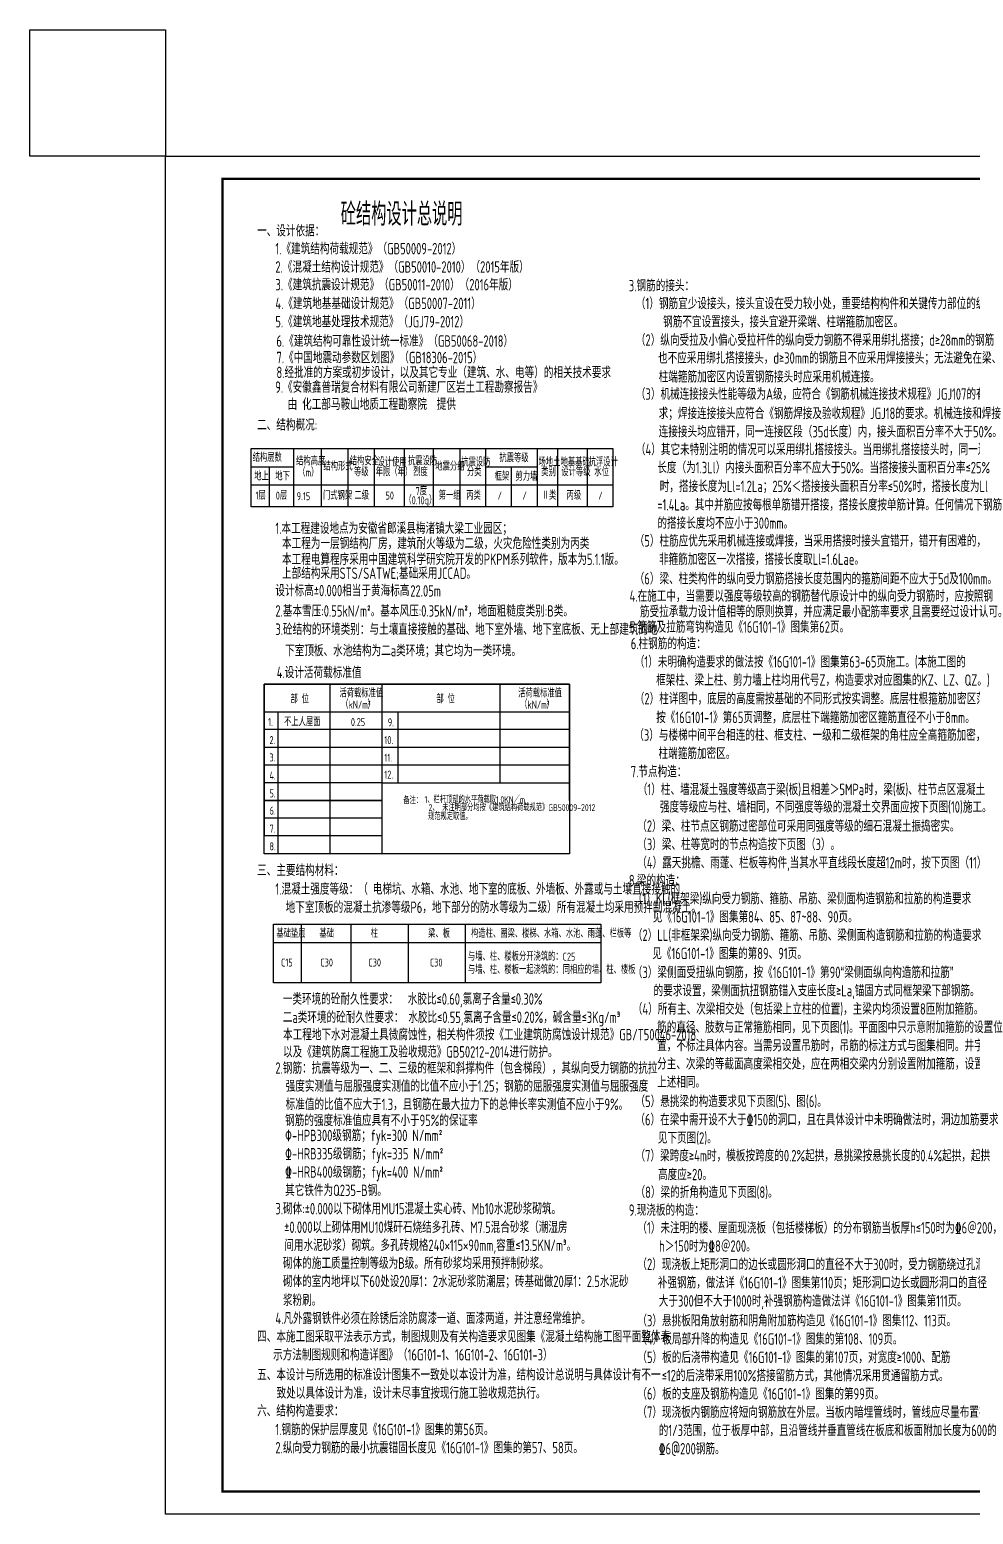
# Model space of a CAD drawing. Header units: millimetres. Extents: x 6950065 to 7140129, y 16284814 to 19754034.
# Drawn here: x 7042976 to 7084236, y 19035946 to 19100872 of the extents above; entities that cross this region are included whole.
import ezdxf
from ezdxf.enums import TextEntityAlignment as Align

# ---------------------------------------------------------------- set-up
doc = ezdxf.new("R2010")
doc.units = ezdxf.units.MM
doc.header["$LTSCALE"] = 1500
doc.header["$MEASUREMENT"] = 0
for name, color, linetype in [('C型钢', 6, 'Continuous'), ('PDIM', 3, 'Continuous'), ('PUB_TITLE', 4, 'Continuous'), ('TK', 4, 'Continuous'), ('图形', 2, 'Continuous'), ('文字', 31, 'Continuous'), ('结构说明修改', 6, 'Continuous'), ('表格', 8, 'Continuous')]:
    doc.layers.add(name, color=color, linetype=linetype)
doc.styles.add('-宋体', font='', dxfattribs={"width": 0.8})
doc.styles.add('HT', font='simhei.ttf', dxfattribs={"width": 0.7})
doc.styles.add('ROMANS', font='romans', dxfattribs={"width": 0.65, "height": 231.275})
doc.styles.add('TSSD_REIN', font='tssdeng.shx', dxfattribs={"width": 0.7, "bigfont": 'tssdchn.shx'})
doc.styles.add('图签宋体', font='', dxfattribs={"height": 300})
doc.styles.add('图签黑体', font='simhei.ttf', dxfattribs={"height": 550})
doc.styles.get('-宋体').set_extended_font_data('SimSun')
doc.styles.get('图签宋体').set_extended_font_data('NSimSun')

# ---------------------------------------------------------------- blocks, each defined once
blk = doc.blocks.new('A$C053D6479')
at = {"layer": 'PUB_TITLE'}
h = blk.add_hatch(color=256, dxfattribs=at)
h.dxf.hatch_style = 1
edge = h.paths.add_edge_path()
edge.add_spline(control_points=[(1026, 827), (1105, 920), (1188, 1008), (1266, 1102)], knot_values=[13, 13, 13, 13, 14, 14, 14, 14], degree=3, periodic=0)
edge.add_spline(control_points=[(1266, 1102), (1258, 1111), (1249, 1119), (1239, 1116)], knot_values=[12, 12, 12, 12, 13, 13, 13, 13], degree=3, periodic=0)
edge.add_spline(control_points=[(1239, 1116), (1210, 1107), (1179, 1092), (1144, 1077)], knot_values=[11, 11, 11, 11, 12, 12, 12, 12], degree=3, periodic=0)
edge.add_spline(control_points=[(1144, 1077), (1109, 1063), (1069, 1053), (1047, 1038)], knot_values=[10, 10, 10, 10, 11, 11, 11, 11], degree=3, periodic=0)
edge.add_spline(control_points=[(1047, 1038), (1028, 1026), (1007, 992), (991, 972)], knot_values=[9, 9, 9, 9, 10, 10, 10, 10], degree=3, periodic=0)
edge.add_spline(control_points=[(991, 972), (942, 913), (899, 868), (849, 810)], knot_values=[8, 8, 8, 8, 9, 9, 9, 9], degree=3, periodic=0)
edge.add_spline(control_points=[(849, 810), (842, 801), (822, 776), (822, 775)], knot_values=[7, 7, 7, 7, 8, 8, 8, 8], degree=3, periodic=0)
edge.add_spline(control_points=[(822, 775), (823, 771), (848, 752), (859, 744)], knot_values=[6, 6, 6, 6, 7, 7, 7, 7], degree=3, periodic=0)
edge.add_spline(control_points=[(859, 744), (949, 670), (1035, 592), (1122, 521)], knot_values=[5, 5, 5, 5, 6, 6, 6, 6], degree=3, periodic=0)
edge.add_spline(control_points=[(1122, 521), (1153, 527), (1185, 530), (1217, 533)], knot_values=[4, 4, 4, 4, 5, 5, 5, 5], degree=3, periodic=0)
edge.add_spline(control_points=[(1217, 533), (1246, 535), (1293, 532), (1316, 542)], knot_values=[3, 3, 3, 3, 4, 4, 4, 4], degree=3, periodic=0)
edge.add_spline(control_points=[(1316, 542), (1327, 547), (1338, 565), (1349, 579)], knot_values=[2, 2, 2, 2, 3, 3, 3, 3], degree=3, periodic=0)
edge.add_spline(control_points=[(1349, 579), (1423, 670), (1507, 759), (1572, 848)], knot_values=[1, 1, 1, 1, 2, 2, 2, 2], degree=3, periodic=0)
edge.add_spline(control_points=[(1572, 848), (1564, 852), (1561, 861), (1551, 862)], knot_values=[0, 0, 0, 0, 1, 1, 1, 1], degree=3, periodic=0)
edge.add_spline(control_points=[(1551, 862), (1469, 769), (1393, 671), (1310, 579)], knot_values=[15, 15, 15, 15, 16, 16, 16, 16], degree=3, periodic=0)
edge.add_spline(control_points=[(1310, 579), (1216, 662), (1118, 742), (1026, 827)], knot_values=[14, 14, 14, 14, 15, 15, 15, 15], degree=3, periodic=0)
at = {"layer": 'TK'}
for points, knots in [([(1031, 1298), (1066, 1286), (1054, 1262), (1045, 1224), (1036, 1188), (1031, 1158), (1024, 1121), (1020, 1104), (1017, 1085), (1012, 1071), (1004, 1052), (976, 1026), (956, 1003), (906, 946), (866, 899), (814, 839), (806, 829), (789, 806), (787, 806), (777, 804), (728, 856), (719, 864), (651, 922), (580, 978), (514, 1036), (509, 1106), (488, 1176), (479, 1247), (570, 1343), (663, 1436), (758, 1526), (764, 1523), (768, 1518), (774, 1515), (693, 1422), (599, 1343), (520, 1249), (607, 1171), (698, 1096), (789, 1021), (874, 1109), (950, 1206), (1031, 1298)], [0, 0, 0, 0, 1, 1, 1, 2, 2, 2, 3, 3, 3, 4, 4, 4, 5, 5, 5, 6, 6, 6, 7, 7, 7, 8, 8, 8, 9, 9, 9, 10, 10, 10, 11, 11, 11, 12, 12, 12, 13, 13, 13, 14, 14, 14, 14]), ([(555, 949), (624, 891), (699, 833), (760, 773), (689, 691), (614, 604), (539, 517), (529, 505), (516, 487), (506, 482), (492, 475), (469, 472), (452, 467), (416, 456), (383, 448), (342, 438), (323, 433), (297, 422), (293, 440), (291, 452), (313, 470), (322, 480), (400, 566), (477, 652), (553, 736), (460, 815), (366, 894), (270, 970), (183, 883), (101, 791), (16, 703), (-18, 714), (9, 735), (28, 755), (103, 838), (192, 930), (266, 1005), (319, 1009), (387, 1005), (442, 1007), (456, 1008), (472, 1011), (485, 1007), (507, 1000), (534, 967), (555, 949)], [0, 0, 0, 0, 1, 1, 1, 2, 2, 2, 3, 3, 3, 4, 4, 4, 5, 5, 5, 6, 6, 6, 7, 7, 7, 8, 8, 8, 9, 9, 9, 10, 10, 10, 11, 11, 11, 12, 12, 12, 13, 13, 13, 14, 14, 14, 15, 15, 15, 15]), ([(1097, 490), (1100, 425), (1106, 361), (1107, 294), (1018, 207), (925, 121), (830, 33), (818, 21), (800, 0), (787, 0), (768, -1), (725, 49), (712, 60), (662, 103), (616, 143), (568, 186), (545, 207), (518, 224), (499, 250), (501, 259), (511, 261), (516, 267), (609, 192), (696, 111), (785, 33), (883, 118), (977, 208), (1070, 298), (992, 373), (892, 456), (803, 534), (791, 544), (768, 561), (766, 569), (761, 588), (776, 634), (780, 655), (785, 690), (788, 721), (795, 746), (897, 661), (998, 576), (1097, 490)], [0, 0, 0, 0, 1, 1, 1, 2, 2, 2, 3, 3, 3, 4, 4, 4, 5, 5, 5, 6, 6, 6, 7, 7, 7, 8, 8, 8, 9, 9, 9, 10, 10, 10, 11, 11, 11, 12, 12, 12, 13, 13, 13, 14, 14, 14, 14]), ([(1551, 862), (1561, 861), (1564, 852), (1572, 848), (1507, 759), (1423, 670), (1349, 579), (1338, 565), (1327, 547), (1316, 542), (1293, 532), (1246, 535), (1217, 533), (1185, 530), (1153, 527), (1122, 521), (1035, 592), (949, 670), (859, 744), (848, 752), (823, 771), (822, 775), (822, 776), (842, 801), (849, 810), (899, 868), (942, 913), (991, 972), (1007, 992), (1028, 1026), (1047, 1038), (1069, 1053), (1109, 1063), (1144, 1077), (1179, 1092), (1210, 1107), (1239, 1116), (1249, 1119), (1258, 1111), (1266, 1102), (1188, 1008), (1105, 920), (1026, 827), (1118, 742), (1216, 662), (1310, 579), (1393, 671), (1469, 769), (1551, 862)], [0, 0, 0, 0, 1, 1, 1, 2, 2, 2, 3, 3, 3, 4, 4, 4, 5, 5, 5, 6, 6, 6, 7, 7, 7, 8, 8, 8, 9, 9, 9, 10, 10, 10, 11, 11, 11, 12, 12, 12, 13, 13, 13, 14, 14, 14, 15, 15, 15, 16, 16, 16, 16])]:
    blk.add_open_spline(points, degree=3, knots=knots, dxfattribs=at)
blk = doc.blocks.new('GeYuanFrame_57703747', base_point=(20.09, 4.53))
at = {"layer": 'PUB_TITLE'}
for points in [[(803.09, 235.33), (803.09, 292.73)], [(827.09, 235.33), (827.09, 292.73)], [(803.09, 202.33), (803.09, 229.83)], [(827.09, 202.33), (827.09, 229.83)], [(803.09, 14.53), (803.09, 111.33)]]:
    blk.add_lwpolyline(points, dxfattribs=at)
at = {"layer": 'TK'}
for p, q in [((781.09, 316.93), (851.09, 316.93)), ((781.09, 284.53), (851.09, 284.53)), ((781.09, 276.33), (851.09, 276.33)), ((781.09, 268.13), (851.09, 268.13)), ((781.09, 259.93), (851.09, 259.93)), ((781.09, 251.73), (851.09, 251.73)), ((781.09, 243.53), (851.09, 243.53)), ((781.09, 235.33), (851.09, 235.33)), ((781.09, 235.33), (851.09, 235.33)), ((781.09, 102.53), (851.09, 102.53)), ((781.09, 93.73), (851.09, 93.73)), ((781.09, 84.93), (803.09, 84.93)), ((781.09, 84.93), (851.09, 84.93)), ((781.09, 67.37), (851.09, 67.37)), ((781.09, 67.33), (851.09, 67.33)), ((781.09, 60.77), (851.09, 60.77)), ((781.09, 54.17), (851.09, 54.17)), ((781.09, 47.57), (851.09, 47.57)), ((781.09, 40.97), (851.09, 40.97)), ((781.09, 34.37), (851.09, 34.37)), ((781.09, 27.77), (851.09, 27.77)), ((781.09, 21.17), (851.09, 21.17)), ((781.09, 14.53), (851.09, 14.53))]:
    blk.add_line(p, q, dxfattribs=at)
blk.add_lwpolyline([(20.09, 4.53), (20.09, 598.53), (861.09, 598.53), (861.09, 4.53)], close=True, dxfattribs=at)
at = {"layer": 'TK', "const_width": 1}
blk.add_lwpolyline([(45.09, 588.53), (851.09, 588.53), (851.09, 14.53), (45.09, 14.53)], close=True, dxfattribs=at)
at = {"layer": 'TK'}
for points, const_width in [([(781.09, 588.53), (781.09, 14.53)], 0.4), ([(781.09, 488.5), (851.09, 488.5)], 0.35), ([(781.09, 357.14), (851.09, 357.14)], 0.35), ([(781.09, 292.73), (851.09, 292.73)], 0.35), ([(781.09, 292.73), (851.09, 292.73)], 0.35), ([(781.09, 235.33), (851.09, 235.33)], 0.35), ([(781.09, 202.33), (851.09, 202.33)], 0.35), ([(781.09, 156.83), (851.09, 156.83)], 0.35), ([(781.09, 111.33), (851.09, 111.33)], 0.35), ([(781.09, 67.37), (851.09, 67.37)], 0.35)]:
    blk.add_lwpolyline(points, dxfattribs=dict(at, const_width=const_width))
for points in [[(781.09, 292.73), (851.09, 292.73)], [(781.09, 235.33), (851.09, 235.33)], [(781.09, 229.83), (851.09, 229.83)], [(781.09, 224.33), (851.09, 224.33)], [(781.09, 218.83), (851.09, 218.83)], [(781.09, 213.33), (851.09, 213.33)], [(781.09, 207.83), (851.09, 207.83)], [(781.09, 202.33), (851.09, 202.33)], [(781.09, 196.83), (851.09, 196.83)], [(781.09, 151.33), (851.09, 151.33)]]:
    blk.add_lwpolyline(points, dxfattribs=at)
at = {"layer": 'PUB_TITLE', "xscale": 0.01000000000021828, "yscale": 0.01000000000021828, "zscale": 0.01}
blk.add_blockref('A$C053D6479', (808.19, 336.27), dxfattribs=at)
at = {"layer": 'TK', "style": '图签宋体'}
for s, height, p in [('总平面', 2.4, (783.23, 583.28)), ('类   别', 2.4, (785.97, 288.09)), ('姓   名', 2.4, (809.2, 288.09)), ('签   名', 2.4, (832.68, 288.09)), ('审   定', 2.4, (785.97, 279.89)), ('审   核', 2.4, (785.97, 271.69)), ('项目负责人', 2.4, (784.13, 263.49)), ('专业负责人', 2.4, (783.89, 255.29)), ('校   对', 2.4, (786.38, 247.09)), ('设   计', 2.4, (786.36, 238.89)), ('专业会签', 2.4, (785.12, 231.24)), ('建  筑', 1.44, (784.61, 227.11)), ('结  构', 1.44, (784.61, 221.61)), ('给排水', 1.44, (784.61, 216.11)), ('电  气', 1.44, (784.61, 210.61)), ('暖  通', 1.44, (784.61, 205.11)), ('单 位 出 图 专 用 章 盖 章', 2.4, (792.72, 198.35)), ('本图未盖章无效', 2.4, (804.43, 158.7)), ('个 人 执 业 专 用 章 盖 章', 2.4, (793.52, 152.77)), ('本图未盖章无效', 2.4, (804.43, 113.2)), ('建设单位', 2.4, (785.39, 106.33)), ('工程名称', 2.4, (785.47, 98.12)), ('子项名称', 2.4, (785.85, 89.14)), ('图    名', 2.4, (785.63, 75.5)), ('工程编号', 2.4, (785.77, 63.77)), ('子项编号', 2.4, (785.77, 57.19)), ('专    业', 2.4, (786.01, 50.88)), ('图    号', 2.4, (786.02, 43.77)), ('设计阶段', 2.4, (785.45, 37.32)), ('比    例', 2.4, (785.59, 30.63)), ('修改版次', 2.4, (785.24, 24.41)), ('完成时间', 2.4, (785.11, 18.02))]:
    blk.add_text(s, height=height, dxfattribs=at).set_placement(p)
at = {"layer": 'TK'}
for s, height, style, width, p in [('SITE PLAN', 1.697, 'ROMANS', 0.76, (783.35, 580.49)), ('建筑行业（建筑工程）甲级           证书编号:A133002877', 2.2, '-宋体', 0.8, (782, 311.83)), ('风景园林工程设计专项甲级           证书编号:A133002877', 2.2, '-宋体', 0.8, (782, 307.81)), ('城乡规划编制资质乙级        证书编号:[浙]城规编(142069)', 2.2, '-宋体', 0.8, (782, 303.82)), ('市政行业（给水工程、排水工程）乙级 证书编号:A233029948', 2.2, '-宋体', 0.8, (782, 299.74)), ('市政行业（道路工程、桥梁工程）乙级 证书编号:A233029948', 2.2, '-宋体', 0.8, (782, 295.69)), ('CATEGORY', 1.8, 'TSSD_REIN', 0.7, (788.32, 285.17)), ('NAME', 1.8, 'TSSD_REIN', 0.7, (813.51, 285.17)), ('SIGNATURE', 1.8, 'TSSD_REIN', 0.7, (835.66, 285.17)), ('AUTHORIZED FOR ISSUE BY', 1.8, 'TSSD_REIN', 0.7, (782.12, 277.17)), ('REVIEWED BY', 1.8, 'TSSD_REIN', 0.7, (787.36, 268.91)), ('PROJECT DIRECTOR', 1.8, 'TSSD_REIN', 0.7, (785.55, 260.74)), ('DISCIPLINE RESPONSIBLE BY', 1.8, 'TSSD_REIN', 0.7, (781.57, 252.48)), ('CHECKED BY', 1.8, 'TSSD_REIN', 0.7, (787.75, 244.44)), ('DESIGNED BY', 1.8, 'TSSD_REIN', 0.7, (787.76, 236.27)), ('CONFIRMED BY', 1.8, 'TSSD_REIN', 0.7, (802.94, 231.42)), ('ARCHITECTURE', 1.08, 'TSSD_REIN', 0.7, (784.65, 225.34)), ('STRUCTURE', 1.08, 'TSSD_REIN', 0.7, (784.65, 219.84)), ('ARCHITECTURE', 1.08, 'TSSD_REIN', 0.7, (784.65, 214.34)), ('ARCHITECTURE', 1.08, 'TSSD_REIN', 0.7, (784.65, 208.84)), ('ARCHITECTURE', 1.08, 'TSSD_REIN', 0.7, (784.65, 203.34)), ('OWNER', 1.8, 'TSSD_REIN', 0.7, (789.98, 103.48)), ('PROJECT', 1.8, 'TSSD_REIN', 0.7, (788.52, 95.02)), ('SUB-PROJECT', 1.8, 'TSSD_REIN', 0.7, (787.86, 86.3)), ('DRAWING TITLE', 1.8, 'TSSD_REIN', 0.7, (786.97, 72.53)), ('PRO N0.', 1.8, 'TSSD_REIN', 0.7, (790.01, 61.15)), ('SUBITEM NO.', 1.8, 'TSSD_REIN', 0.7, (788.15, 54.58)), ('PROFESSIONAL', 1.8, 'TSSD_REIN', 0.8, (786.88, 48.15)), ('DRAWING NO.', 1.8, 'TSSD_REIN', 0.7, (788.19, 41.45)), ('STAGE', 1.8, 'TSSD_REIN', 0.7, (790.09, 35.03)), ('SCALE', 1.8, 'TSSD_REIN', 0.7, (790.38, 28.42)), ('EDITION NO.', 1.8, 'TSSD_REIN', 0.8, (787.53, 21.64)), ('DATE', 1.8, 'TSSD_REIN', 0.7, (790.33, 15.45))]:
    blk.add_text(s, height=height, dxfattribs=dict(at, style=style, width=width)).set_placement(p)
for s, height, style, width, p in [('浙江华越设计股份有限公司', 3.96, 'HT', 0.9, (816.07, 329.16)), ('ZHEJIANG HOY DESIGN CO.,LTD', 2.8, '图签黑体', 1.11, (816.06, 323.29))]:
    blk.add_text(s, height=height, dxfattribs=dict(at, style=style, width=width)).set_placement(p, align=Align.MIDDLE)
at = {"layer": 'TK', "char_height": 2.4, "attachment_point": 5, "style": '图签宋体'}
for s, insert, width in [('张矗', (815.09, 280.4), 24), ('顾晓东', (815.09, 272.23), 24), ('钟高华', (815.09, 264.03), 24), ('顾晓东', (815.09, 255.76), 24), ('李福', (815.09, 247.63), 24), ('韩炎刚', (815.09, 239.43), 24), ('安徽鑫普瑞复合材料有限公司', (827.09, 106.93), 48), ('安徽鑫普瑞复合材料有限公司新建厂区', (827.09, 98.13), 48), ('厂房二', (827.09, 89.33), 48), ('砼结构设计总说明', (827.09, 76.13), 48), ('2020-HYAJLF-0734', (827.09, 64.07), 48), ('2020-HYAJLF-0734S-a-002', (827.09, 57.47), 48), ('结构', (827.09, 50.87), 48), ('结施-02', (827.09, 44.27), 48), ('施工图设计', (827.09, 37.67), 48), ('1:100', (827.09, 31.07), 48), ('1.0', (827.09, 24.47), 48), ('2020.08.26', (827.09, 17.88), 48)]:
    blk.add_mtext(s, dxfattribs=dict(at, insert=insert, width=width))

msp = doc.modelspace()

# ---------------------------------------------------------------- linework, layer by layer
at = {"layer": 'C型钢', "color": 3}
msp.add_lwpolyline([(7042975.9, 19100872.3), (7048908.4, 19100872.3), (7048908.4, 19095346), (7042975.9, 19095346)], close=True, dxfattribs=at)
at = {"layer": 'PDIM', "color": 3}
for p, q in [((7053230.3, 19072249.9), (7066576.5, 19072249.9)), ((7053230.3, 19072249.9), (7066576.5, 19072249.9)), ((7053230.3, 19072249.9), (7053230.3, 19065611.1)), ((7066576.5, 19072249.9), (7066576.5, 19067161.1)), ((7066576.5, 19072249.9), (7066576.5, 19067161.1)), ((7053230.3, 19071036.4), (7066576.5, 19071036.4)), ((7053230.3, 19071036.4), (7066576.5, 19071036.4)), ((7066576.5, 19068711.3), (7059067.8, 19068711.3)), ((7066576.5, 19068711.3), (7059067.8, 19068711.3)), ((7058379.7, 19067161.1), (7053230.3, 19067161.1)), ((7058379.7, 19067161.1), (7053230.3, 19067161.1))]:
    msp.add_line(p, q, dxfattribs=at)
at = {"layer": 'PDIM'}
for p, q in [((7066576.5, 19072249.9), (7053230.3, 19072249.9)), ((7066576.5, 19072249.9), (7053230.3, 19072249.9)), ((7053230.3, 19072249.9), (7053230.3, 19065611.1)), ((7066576.5, 19067161.1), (7066576.5, 19072249.9)), ((7066576.5, 19067161.1), (7066576.5, 19072249.9)), ((7053230.3, 19067161.1), (7058379.7, 19067161.1))]:
    msp.add_line(p, q, dxfattribs=at)
at = {"layer": '图形', "color": 3, "linetype": 'Continuous'}
msp.add_line((7064034.6, 19081750.8), (7064034.6, 19080002.9), dxfattribs=at)
at = {"layer": '文字', "linetype": 'Continuous'}
for p, q in [((7054513.3, 19082550.8), (7054513.3, 19080002.9)), ((7055725.5, 19082550.8), (7055725.5, 19080002.9)), ((7056891.7, 19082550.8), (7056891.7, 19080002.9)), ((7058042.6, 19082550.8), (7058042.6, 19080002.9)), ((7059346.9, 19082550.8), (7059346.9, 19080002.9)), ((7060616.2, 19082550.8), (7060616.2, 19080002.9)), ((7061782.4, 19082550.8), (7061782.4, 19080002.9)), ((7062902.5, 19082550.8), (7062902.5, 19080002.9)), ((7065166.7, 19082550.8), (7065166.7, 19080002.9)), ((7066047.7, 19082550.8), (7066047.7, 19080002.9)), ((7067352, 19082550.8), (7067352, 19080002.9)), ((7068472.2, 19082550.8), (7068472.2, 19080002.9)), ((7052664.9, 19081750.8), (7054513.3, 19081750.8)), ((7053444.3, 19081750.8), (7053444.3, 19080002.9)), ((7062902.5, 19081750.8), (7065166.7, 19081750.8)), ((7068472.2, 19080950.8), (7052664.9, 19080950.8)), ((7068472.2, 19080002.9), (7052664.9, 19080002.9)), ((7053230.3, 19072249.9), (7066576.5, 19072249.9)), ((7053230.3, 19072249.9), (7066576.5, 19072249.9)), ((7053230.3, 19064836.1), (7053230.3, 19072249.9)), ((7056105.6, 19072249.9), (7056105.6, 19064836.1)), ((7058379.7, 19072249.9), (7058379.7, 19064836.1)), ((7063536.7, 19072249.9), (7063536.7, 19067936)), ((7066576.5, 19072249.9), (7066576.5, 19064836.1)), ((7066576.5, 19072249.9), (7066576.5, 19064836.1)), ((7053230.3, 19071036.4), (7066576.5, 19071036.4)), ((7053230.3, 19071036.4), (7066576.5, 19071036.4)), ((7053827.8, 19071036.4), (7053827.8, 19064836.1)), ((7059067.8, 19071036.4), (7059067.8, 19067936)), ((7066576.5, 19070261.1), (7053230.3, 19070261.1)), ((7066576.5, 19070261.1), (7053230.3, 19070261.1)), ((7066576.5, 19069486.2), (7053230.3, 19069486.2)), ((7066576.5, 19069486.2), (7053230.3, 19069486.2)), ((7059067.8, 19068711.3), (7053230.3, 19068711.3)), ((7058379.7, 19067936), (7053230.3, 19067936)), ((7058379.7, 19067936), (7066576.5, 19067936)), ((7058379.7, 19067936), (7066576.5, 19067936)), ((7058379.7, 19067161.1), (7053230.3, 19067161.1)), ((7058379.7, 19066386.1), (7053230.3, 19066386.1)), ((7058379.7, 19065611.1), (7053230.3, 19065611.1)), ((7058379.7, 19064836.1), (7053230.3, 19064836.1)), ((7066576.5, 19064836.1), (7058379.7, 19064836.1)), ((7066576.5, 19064836.1), (7058379.7, 19064836.1)), ((7054850.2, 19061759.2), (7054850.2, 19059189.2)), ((7057024.2, 19061759.2), (7057024.2, 19059189.2)), ((7059524.2, 19061759.2), (7059524.2, 19059189.2)), ((7062024.2, 19061759.2), (7062024.2, 19059189.2)), ((7053637.9, 19060959.2), (7067948.7, 19060959.2))]:
    msp.add_line(p, q, dxfattribs=at)
msp.add_lwpolyline([(7068472.2, 19080002.9), (7052664.9, 19080002.9), (7052664.9, 19082550.8), (7068472.2, 19082550.8)], dxfattribs=at)
msp.add_lwpolyline([(7053637.9, 19061759.2), (7067948.7, 19061759.2), (7067948.7, 19059189.2), (7053637.9, 19059189.2)], close=True, dxfattribs=at)
at = {"layer": '表格', "linetype": 'Continuous'}
msp.add_line((7065166.7, 19082550.8), (7065166.7, 19080002.9), dxfattribs=at)

# ---------------------------------------------------------------- block references
at = {"layer": 'C型钢', "color": 3, "xscale": 100, "yscale": 100, "zscale": 100}
msp.add_blockref('GeYuanFrame_57703747', (7048908.4, 19035946), dxfattribs=at)

# ---------------------------------------------------------------- texts
at = {"layer": '文字', "linetype": 'Continuous', "style": 'TSSD_REIN', "width": 0.7}
for s, height, p in [('砼结构设计总说明', 1000, (7056578.2, 19092305.8)), ('一、设计依据：', 500, (7052919.1, 19091828.9)), ('1.《建筑结构荷载规范》（GB50009-2012）', 500, (7053719.1, 19091046.2)), ('2.《混凝土结构设计规范》（GB50010-2010）（2015年版）', 500, (7053719.1, 19090246.2)), ('3.《建筑抗震设计规范》（GB50011-2010）（2016年版）', 500, (7053719.1, 19089470.7)), ('3.钢筋的接头：', 500, (7069174.3, 19089430.7)), ('4.《建筑地基基础设计规范》（GB50007-2011）', 500, (7053719.1, 19088651.6)), ('（1）钢筋宜少设接头，接头宜设在受力较小处，重要结构构件和关键传力部位的纵向受力', 500, (7069482.3, 19088648.9)), ('5.《建筑地基处理技术规范》（JGJ79-2012）', 500, (7053719.1, 19087855.1)), ('      钢筋不宜设置接头，接头宜避开梁端、柱端箍筋加密区。', 500, (7069397.1, 19087848.9)), ('6.《建筑结构可靠性设计统一标准》（GB50068-2018）', 500, (7053765.2, 19087005.2)), ('（2）纵向受拉及小偏心受拉杆件的纵向受力钢筋不得采用绑扎搭接；d≥28mm的钢筋', 500, (7069482.3, 19087048.9)), ('7.《中国地震动参数区划图》（GB18306-2015）', 500, (7053765.2, 19086284.4)), ('也不应采用绑扎搭接接头，d≥30mm的钢筋且不应采用焊接接头；无法避免在梁、', 500, (7070453.2, 19086267.3)), ('8.经批准的方案或初步设计，以及其它专业（建筑、水、电等）的相关技术要求', 500, (7053765.2, 19085633.7)), ('柱端箍筋加密区内设置钢筋接头时应采用机械连接。', 500, (7070479.1, 19085442.5)), ('（3）机械连接接头性能等级为A级，应符合《钢筋机械连接技术规程》JGJ107的有关要', 500, (7069482.3, 19084688.5)), ('二、结构概况:', 500, (7052919.1, 19083340.4)), ('求；焊接连接接头应符合《钢筋焊接及验收规程》JGJ18的要求。机械连接和焊接', 500, (7070479.1, 19083842.5)), ('连接接头均应错开，同一连接区段（35d长度）内，接头面积百分率不大于50%%%。', 500, (7070479.1, 19083042.5)), ('（4）其它未特别注明的情况可以采用绑扎搭接接头。当用绑扎搭接接头时，同一连接区段', 500, (7069482.3, 19082264.8)), ('长度（为1.3Ll）内接头面积百分率不应大于50%%%。当搭接接头面积百分率≤25%%%', 500, (7070420.5, 19081472.5)), ('时，搭接长度为Ll=1.2La；25%%%＜搭接接头面积百分率≤50%%%时，搭接长度为Ll', 500, (7070524.1, 19080652.5)), ('=1.4La。其中并筋应按每根单筋错开搭接，搭接长度按单筋计算。任何情况下钢筋', 500, (7070420.5, 19079843.9)), ('的搭接长度均不应小于300mm。', 500, (7070420.5, 19079043.9)), ('（5）柱筋应优先采用机械连接或焊接，当采用搭接时接头宜错开，错开有困难的，允许在', 500, (7069430.5, 19078266.7)), ('     非箍筋加密区一次搭接，搭接长度取Ll=1.6Lae。', 500, (7069430.5, 19077466.7)), ('（6）梁、柱类构件的纵向受力钢筋搭接长度范围内的箍筋间距不应大于5d及100mm。', 500, (7069430.5, 19076615)), ('设计标高±0.000相当于黄海标高', 500, (7053719.1, 19076094.4)), ('4.在施工中，当需要以强度等级较高的钢筋替代原设计中的纵向受力钢筋时，应按照钢', 500, (7069206.4, 19075856.1)), ('筋受拉承载力设计值相等的原则换算，并应满足最小配筋率要求,且需要经过设计认可。', 500, (7069660.3, 19075174.9)), ('3.砼结构的环境类别：与土壤直接接触的基础、地下室外墙、地下室底板、无上部建筑的地', 500, (7053719.1, 19074403)), ('5.箍筋及拉筋弯钩构造见《16G101-1》图集第62页。', 500, (7069206.4, 19074501.3)), ('6.柱钢筋的构造：', 500, (7069258.7, 19073777.5)), ('  下室顶板、水池结构为二a类环境；其它均为一类环境。', 500, (7053719.1, 19073468.1)), ('（1）未明确构造要求的做法按《16G101-1》图集第63-65页施工。(本施工图的', 500, (7069434.9, 19072977.5)), (' 4.设计活荷载标准值', 500, (7053565, 19072511)), ('框架柱、梁上柱、剪力墙上柱均用代号Z，构造要求对应图集的KZ、LZ、QZ。)', 500, (7070367.1, 19072177.5)), ('部 位', 350, (7054383.4, 19071422.3)), ('活荷载标准值', 350, (7056521.6, 19071675)), ('（kN/m\x8c2', 350, (7056599.2, 19071178.1)), ('）', 350, (7057745.6, 19071178.1)), ('部 位', 350, (7060762, 19071422.3)), ('活荷载标准值', 350, (7064337.9, 19071675)), ('（kN/m\x8c2', 350, (7064421.9, 19071178.1)), ('）', 350, (7065568.4, 19071178.1)), ('（2）柱详图中，底层的高度需按基础的不同形式按实调整。底层柱根箍筋加密区范围也', 500, (7069434.9, 19071365.7)), ('按《16G101-1》第65页调整，底层柱下端箍筋加密区箍筋直径不小于8mm。', 500, (7070367.1, 19070544.8)), ('1.', 350, (7053399.2, 19070419.7)), ('9.', 350, (7058633.2, 19070405.6)), ('（3）与楼梯中间平台相连的柱、框支柱、一级和二级框架的角柱应全高箍筋加密，做法同', 500, (7069411.6, 19069772.8)), ('2.', 350, (7053460.6, 19069630.2)), ('10.', 350, (7058481.8, 19069630.7)), ('     柱端箍筋加密区。', 500, (7069411.6, 19068972.8)), ('3.', 350, (7053460.6, 19068870.9)), ('11.', 350, (7058481.8, 19068855.3)), ('4.', 350, (7053460.6, 19068080.6)), ('12.', 350, (7058481.8, 19068120)), ('7.节点构造：', 500, (7069258.7, 19068177.5)), ('5.', 350, (7053460.6, 19067299.4)), ('（1）柱、墙混凝土强度等级高于梁(板)且相差＞5MPa时，梁(板)、柱节点区混凝土', 500, (7069566.6, 19067395.6)), ('强度等级应与柱、墙相同，不同强度等级的混凝土交界面应按下页图(10)施工。', 500, (7070532.6, 19066631.1)), ('6.', 350, (7053466.7, 19066544.3)), ('（2）梁、柱节点区钢筋过密部位可采用同强度等级的细石混凝土振捣密实。', 500, (7069542.5, 19065792.9)), ('7.', 350, (7053460.6, 19065754.9)), ('8.', 350, (7053460.6, 19064979.9)), ('（3）梁、柱等宽时的节点构造按下页图（3）。', 500, (7069542.5, 19064992.9)), ('三、主要结构材料：', 500, (7052919.1, 19063861.9)), ('（4）露天挑檐、雨蓬、栏板等构件,当其水平直线段长度超12m时，按下页图（11）设缝。', 500, (7069542.5, 19064192.9)), ('8.梁的构造：', 500, (7069174.3, 19063411)), ('1.混凝土强度等级：（ 电梯坑、水箱、水池、地下室的底板、外墙板、外露或与土壤直接接触的', 500, (7053719.1, 19063042.6)), ('（1）KL(框架梁)纵向受力钢筋、箍筋、吊筋、梁侧面构造钢筋和拉筋的构造要求', 500, (7069351.4, 19062623.7)), ('地下室顶板的混凝土抗渗等级P6，地下部分的防水等级为二级）所有混凝土均采用预拌制混凝土。', 500, (7054166.7, 19062244.7)), ('见《16G101-1》图集第84、85、87~88、90页。', 500, (7070220.9, 19061823.7)), ('基础垫层', 350, (7053763.7, 19061165.9)), ('基础', 350, (7055645, 19061165.9)), ('柱', 350, (7057888.7, 19061165.9)), ('梁、板', 350, (7060397.6, 19061165.9)), ('构造柱、圈梁、楼梯、水箱、水池、雨蓬、栏板等', 350, (7062278.3, 19061165.9)), ('（2）LL(非框架梁)纵向受力钢筋、箍筋、吊筋、梁侧面构造钢筋和拉筋的构造要求', 500, (7069351.4, 19061023.7)), ('与墙、柱、楼板分开浇筑的：C25', 350, (7062139.7, 19060158.5)), ('见《16G101-1》图集的第89、91页。', 500, (7070198.1, 19060223.7)), ('与墙、柱、楼板一起浇筑的：同相应的墙、柱、楼板', 350, (7062139.7, 19059585.9)), ('（3）梁侧面受扭纵向钢筋，按《16G101-1》第90“梁侧面纵向构造筋和拉筋”', 500, (7069348, 19059398)), ('的要求设置，梁侧面抗扭钢筋锚入支座长度≥La,锚固方式同框架梁下部钢筋。', 500, (7070256.2, 19058598)), ('一类环境的砼耐久性要求：  水胶比≤0.60,氯离子含量≤0.30%%%', 500, (7054041.8, 19058232.7)), ('二a类环境的砼耐久性要求： 水胶比≤0.55,氯离子含量≤0.20%%%，碱含量≤3Kg/m\x8c3', 500, (7054041.8, 19057432.7)), ('（4）所有主、次梁相交处（包括梁上立柱的位置)，主梁内均须设置8匝附加箍筋。附加箍', 500, (7069348, 19057798)), ('     筋的直径、肢数与正常箍筋相同，见下页图(1)。平面图中只示意附加箍筋的设置位', 500, (7069348, 19056998)), ('     置，不标注具体内容。当需另设置吊筋时，吊筋的标注方式与图集相同。井字梁或不', 500, (7069348, 19056198)), ('     分主、次梁的等截面高度梁相交处，应在两相交梁内分别设置附加箍筋，设置方式与', 500, (7069348, 19055398)), ('2.钢筋：抗震等级为一、二、三级的框架和斜撑构件（包含梯段），其纵向受力钢筋的抗拉', 500, (7053719.1, 19055213.5)), ('强度实测值与屈服强度实测值的比值不应小于1.25；钢筋的屈服强度实测值与屈服强度', 500, (7054166.7, 19054425.5)), ('     上述相同。', 500, (7069348, 19054598)), ('标准值的比值不应大于1.3，且钢筋在最大拉力下的总伸长率实测值不应小于9%%%。', 500, (7054166.7, 19053625.5)), ('（5）悬挑梁的构造要求见下页图(5)、图(6)。', 500, (7069463.1, 19053756.1)), ('  钢筋的强度标准值应具有不小于95%%%的保证率', 500, (7053719.1, 19052923.9)), ('（6）在梁中需开设不大于\x84150的洞口，且在具体设计中未明确做法时，洞边加筋要求', 500, (7069461, 19052956.1)), ('  \x82-HPB300级钢筋；fyk=300 N/mm\x8c2', 500, (7053719.1, 19052263.5)), ('见下页图(2)。', 500, (7070440.8, 19052156.1)), ('  \x83-HRB335级钢筋；fyk=335 N/mm\x8c2', 500, (7053719.1, 19051463.5)), ('（7）梁跨度≥4m时，模板按跨度的0.2%%%起拱，悬挑梁按悬挑长度的0.4%%%起拱，起拱', 500, (7069466.2, 19051381.8)), ('  \x84-HRB400级钢筋；fyk=400 N/mm\x8c2', 500, (7053719.1, 19050663.5)), ('高度应≥20。', 500, (7070450.1, 19050556.4)), ('  其它铁件为Q235-B钢。', 500, (7053719.1, 19049863.5)), ('（8）梁的折角构造见下页图(8)。', 500, (7069466.2, 19049781.8)), ('9.现浇板的构造：', 500, (7069174.3, 19048999.9)), ('（1）未注明的楼、屋面现浇板（包括楼梯板）的分布钢筋当板厚h≤150时为\x846＠200，', 500, (7069547.9, 19048225)), ('h＞150时为\x848＠200。', 500, (7070500.2, 19047426.8)), ('（2）现浇板上矩形洞口的边长或圆形洞口的直径不大于300时，受力钢筋绕过孔洞，不另设', 500, (7069547.9, 19046626.8)), ('砌体的室内地坪以下60处设20厚1：2水泥砂浆防潮层；砖基础做20厚1：2.5水泥砂', 500, (7054050.1, 19045882.5)), ('补强钢筋，做法详《16G101-1》图集第110页；矩形洞口边长或圆形洞口的直径', 500, (7070439.3, 19045826.8)), ('浆粉刷。', 500, (7054050.1, 19045059)), ('大于300但不大于1000时,补强钢筋构造做法详《16G101-1》图集第111页。', 500, (7070482.2, 19045026.8)), ('4.凡外露钢铁件必须在除锈后涂防腐漆一道、面漆两道，并注意经常维护。', 500, (7053719.1, 19044268.6)), ('（3）悬挑板阳角放射筋和阴角附加筋构造见《16G101-1》图集112、113页。', 500, (7069547.9, 19044163.5)), ('四、本施工图采取平法表示方式，制图规则及有关构造要求见图集《混凝土结构施工图平面整体表', 500, (7052919.1, 19043471.1)), ('（4）板局部升降的构造见《16G101-1》图集的第108、109页。', 500, (7069547.9, 19043363.5)), ('示方法制图规则和构造详图》（16G101-1、16G101-2、16G101-3）', 500, (7053619.6, 19042671.1)), ('（5）板的后浇带构造见《16G101-1》图集的第107页，对宽度≥1000、配筋', 500, (7069547.9, 19042563.5)), ('五、本设计与所选用的标准设计图集不一致处以本设计为准，结构设计总说明与具体设计有不一', 500, (7052922.3, 19041800.9)), ('     ≤12的后浇带采用100%%%搭接留筋方式，其他情况采用贯通留筋方式。', 500, (7069547.9, 19041763.5)), ('    致处以具体设计为准，设计未尽事宜按现行施工验收规范执行。', 500, (7052922.3, 19041000.9)), ('（6）板的支座及钢筋构造见《16G101-1》图集的第99页。', 500, (7069547.9, 19040963.5)), ('六、结构构造要求：', 500, (7052919.1, 19040221.9)), ('（7）现浇板内钢筋应将短向钢筋放在外层。当板内暗埋管线时，管线应尽量布置在板跨', 500, (7069547.9, 19040163.5)), ('1.钢筋的保护层厚度见《16G101-1》图集的第56页。', 500, (7053719.1, 19039404.7)), ('的1/3范围，位于板厚中部，且沿管线并垂直管线在板底和板面附加长度为600的', 500, (7070479.3, 19039363.5)), ('2.纵向受力钢筋的最小抗震锚固长度见《16G101-1》图集的第57、58页。', 500, (7053719.1, 19038608.5)), ('\x846@200钢筋。', 500, (7070479.3, 19038563.5))]:
    msp.add_text(s, height=height, dxfattribs=at).set_placement(p)
at = {"layer": '文字', "color": 6, "linetype": 'Continuous', "style": 'TSSD_REIN', "width": 0.7}
for s, p in [('9.《安徽鑫普瑞复合材料有限公司新建厂区岩土工程勘察报告》', (7053710.6, 19084991.1)), ('由 化工部马鞍山地质工程勘察院  提供', (7054255.3, 19084244.2)), ('1.本工程建设地点为安徽省郎溪县梅渚镇大梁工业园区；', (7053719.1, 19078818.7)), ('本工程为一层钢结构厂房，建筑耐火等级为二级，火灾危险性类别为丙类', (7054009.5, 19078161.2)), ('本工程电算程序采用中国建筑科学研究院开发的PKPM系列软件，版本为5.1.1版。', (7054009.5, 19077461.8)), ('上部结构采用STS/SATWE;基础采用JCCAD。', (7054009.5, 19076852.1)), ('本工程地下水对混凝土具微腐蚀性，相关构件须按《工业建筑防腐蚀设计规范》GB/T50046-2018', (7054054.5, 19056674.7)), ('以及《建筑防腐工程施工及验收规范》GB50212-2014进行防护。', (7054054.5, 19055919.1))]:
    msp.add_text(s, height=500, dxfattribs=at).set_placement(p)
at = {"layer": '文字', "color": 2, "linetype": 'Continuous', "style": 'TSSD_REIN', "width": 0.7}
for s, p in [('备注：', (7059314.8, 19067017)), ('1、栏杆顶部的水平荷载取1.0KN／m', (7060240.7, 19067052.2)), ('   2、 未注明部分均按《建筑结构荷载规范》GB50009-2012', (7059952.5, 19066702.1)), ('规范规定取值。', (7060393.6, 19066318.2))]:
    msp.add_text(s, height=300, dxfattribs=at).set_placement(p)
at = {"layer": '结构说明修改', "style": 'TSSD_REIN', "width": 0.7}
for s, height, p in [('1层', 350, (7052850.6, 19080323.5)), ('0层', 350, (7053736.3, 19080323.5)), ('9.15', 350, (7054650.9, 19080296)), ('门式钢架', 350, (7055801.4, 19080318.9)), ('二级', 350, (7057176.3, 19080323.5)), ('50', 350, (7058534.3, 19080323.5)), ('7度', 350, (7059848, 19080515.7)), ('第一组', 350, (7060856.4, 19080323.5)), ('丙类', 350, (7062067, 19080323.5)), ('/', 350, (7063436.6, 19080323.5)), ('/', 350, (7064523.4, 19080323.5)), ('Ⅱ类', 350, (7065364.2, 19080323.5)), ('丙级', 350, (7066453.7, 19080323.5)), ('/', 350, (7067840.9, 19080323.5)), ('（0.10g）', 350, (7059360.7, 19080116.4)), ('2.基本雪压:0.55kN/m\x8c2\x8d。基本风压:0.35kN/m\x8c2\x8d，地面粗糙度类别:B类。', 500, (7053719.1, 19075203)), ('不上人屋面', 350, (7054097.8, 19070419.7)), ('0.25', 350, (7057020.7, 19070419.7)), ('C15', 350, (7053968.7, 19059901.8)), ('C30', 350, (7055687.1, 19059901.8)), ('C30', 350, (7057787.3, 19059901.8)), ('C30', 350, (7060476.4, 19059901.8)), ('3.砌体:±0.000以下砌体用MU15混凝土实心砖、Mb10水泥砂浆砌筑。', 500, (7053719.1, 19049062.8)), ('±0.000以上砌体用MU10煤矸石烧结多孔砖、M7.5混合砂浆（潮湿房', 500, (7054104.1, 19048250.7)), ('间用水泥砂浆）砌筑。多孔砖规格240×115×90mm,容重≤13.5KN/m\x8c3\x8e\x8d\x8d。', 500, (7054111.4, 19047462.8)), ('砌体的施工质量控制等级为B级。所有砂浆均采用预拌制砂浆。', 500, (7054050.1, 19046678.6))]:
    msp.add_text(s, height=height, dxfattribs=at).set_placement(p)
at = {"layer": '结构说明修改', "color": 1, "style": 'TSSD_REIN', "width": 0.7}
msp.add_text('22.05m', height=500, dxfattribs=at).set_placement((7059617.7, 19076079.4))
at = {"layer": '表格', "color": 3, "linetype": 'Continuous', "style": 'TSSD_REIN', "width": 0.7}
for s, p in [('结构层数', (7052725.6, 19081979)), ('结构高度', (7054624.5, 19081825.2)), ('结构形式', (7055821.4, 19081596)), ('结构安全', (7056972.3, 19081825.6)), ('设计使用', (7058184.5, 19081779.6)), ('抗震设防', (7059516.2, 19081825.6)), ('地震分组', (7060712, 19081596)), ('抗震设防', (7061847.6, 19081779.6)), ('抗震等级', (7063515.7, 19081963.1)), ('场地土', (7065222.9, 19081779.6)), ('地基基础', (7066189.6, 19081779.6)), ('抗浮设计', (7067417.2, 19081779.6)), ('地上', (7052796.4, 19081166.1)), ('地下', (7053716.6, 19081166.1)), ('（m）', (7054716.6, 19081334.4)), ('等级', (7057156.4, 19081350.1)), ('年限（年）', (7058107.8, 19081350.1)), ('烈度', (7059744.8, 19081350.1)), ('分类', (7062094.4, 19081350.1)), ('框架', (7063304.4, 19081150.7)), ('剪力墙', (7064214.7, 19081150.7)), ('类别', (7065345.7, 19081350.1)), ('设计等级', (7066221.8, 19081350.1)), ('水位', (7067664, 19081350.1))]:
    msp.add_text(s, height=350, dxfattribs=at).set_placement(p)

doc.saveas('drawing.dxf')
